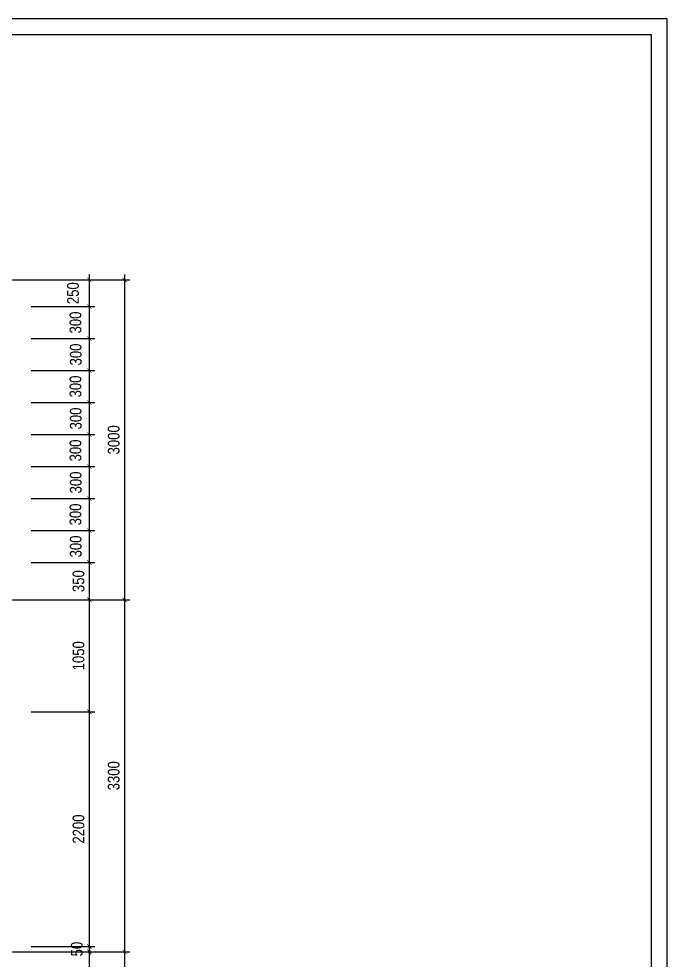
# Model space of a CAD drawing. Header units: millimetres. Extents: x -82962 to 19744, y -138000 to 4535.
# Drawn here: x -31597 to -25518, y -81230 to -72403 of the extents above; entities that cross this region are included whole.
import ezdxf

# ---------------------------------------------------------------- set-up
doc = ezdxf.new("R2010")
doc.units = ezdxf.units.MM
doc.header["$LTSCALE"] = 1000
doc.header["$MEASUREMENT"] = 0
doc.header["$PDMODE"] = 3
doc.layers.get('0').update_dxf_attribs({"lineweight": 30})
doc.layers.get('DEFPOINTS').update_dxf_attribs({"color": 4, "lineweight": 30})
doc.layers.add('THAY', color=4, linetype='Continuous', lineweight=30)
doc.styles.add('dim', font='arial.ttf', dxfattribs={"width": 0.8})
doc.dimstyles.new('1-100-100', dxfattribs={"dimscale": 0, "dimtxt": 2.2, "dimasz": 0.8, "dimexe": 1, "dimexo": 1, "dimgap": 0.9, "dimtad": 1, "dimdec": 0, "dimzin": 0, "dimdsep": 46, "dimtxsty": 'dim', "dimblk1": 'ARCHTICK', "dimblk2": 'ARCHTICK', "dimsah": 1, "dimcen": 1, "dimdle": 1, "dimclrd": 256, "dimclre": 256, "dimclrt": 1, "dimadec": 0, "dimazin": 0, "dimtfac": 0.0001, "dimtdec": 0, "dimtix": 1, "dimtmove": 2, "dimatfit": 3, "dimldrblk": 'DOT', "dimfxl": 100, "dimtolj": 1, "dimtzin": 0, "dimarcsym": 0})

# ---------------------------------------------------------------- blocks, each defined once
blk = doc.blocks.new('_ARCHTICK')
at = {"color": 0, "linetype": 'ByBlock', "const_width": 0.15}
blk.add_lwpolyline([(-0.5, -0.5), (0.5, 0.5)], dxfattribs=at)
blk = doc.blocks.new('*D123')
at = {"layer": 'DEFPOINTS', "color": 0, "ltscale": 0.2, "transparency": 16777216}
for p in [(-31530.9, -77500.5), (-30935.7, -77500.5), (-31530.9, -77850.5)]:
    blk.add_point(p, dxfattribs=at)
at = {"layer": 'THAY', "lineweight": -2, "ltscale": 0.2, "transparency": 16777216}
for p, q in [((-30935.7, -77900.5), (-30935.7, -77450.5)), ((-31480.9, -77500.5), (-30885.7, -77500.5)), ((-31480.9, -77850.5), (-30885.7, -77850.5))]:
    blk.add_line(p, q, dxfattribs=at)
at = {"layer": 'THAY', "lineweight": -2, "ltscale": 0.2, "transparency": 16777216, "xscale": 40.0000003288427, "yscale": 40.0000003288427, "zscale": 40.0000003288427}
for p, rotation in [((-30935.7, -77500.5), 90), ((-30935.7, -77850.5), 270)]:
    blk.add_blockref('_ARCHTICK', p, dxfattribs=dict(at, rotation=rotation))
at = {"layer": 'THAY', "color": 1, "ltscale": 0.2, "transparency": 16777216, "insert": (-31036.9, -77675.5), "char_height": 110, "attachment_point": 5, "rotation": 90, "style": 'dim'}
blk.add_mtext('\\A1;350', dxfattribs=at)
blk = doc.blocks.new('_DOT')
at = {"color": 0, "linetype": 'ByBlock', "ltscale": 10}
blk.add_line((-0.5, 0), (-1, 0), dxfattribs=at)
at = {"color": 0, "linetype": 'ByBlock', "ltscale": 10, "const_width": 0.5}
blk.add_lwpolyline([(-0.25, 0, 1), (0.25, 0, 1)], format="xyb", close=True, dxfattribs=at)
blk = doc.blocks.new('*D124')
at = {"layer": 'DEFPOINTS', "color": 0, "ltscale": 0.2, "transparency": 16777216}
for p in [(-31530.9, -75400.5), (-30935.7, -75400.5), (-31530.9, -75700.5)]:
    blk.add_point(p, dxfattribs=at)
at = {"layer": 'THAY', "lineweight": -2, "ltscale": 0.2, "transparency": 16777216}
for p, q in [((-30935.7, -75750.5), (-30935.7, -75350.5)), ((-31480.9, -75400.5), (-30885.7, -75400.5)), ((-31480.9, -75700.5), (-30885.7, -75700.5))]:
    blk.add_line(p, q, dxfattribs=at)
at = {"layer": 'THAY', "lineweight": -2, "ltscale": 0.2, "transparency": 16777216, "xscale": 40.0000003288427, "yscale": 40.0000003288427, "zscale": 40.0000003288427}
for p, rotation in [((-30935.7, -75400.5), 90), ((-30935.7, -75700.5), 270)]:
    blk.add_blockref('_ARCHTICK', p, dxfattribs=dict(at, rotation=rotation))
at = {"layer": 'THAY', "color": 1, "ltscale": 0.2, "transparency": 16777216, "insert": (-31063, -75550.5), "char_height": 110, "attachment_point": 5, "rotation": 90, "style": 'dim'}
blk.add_mtext('\\A1;300', dxfattribs=at)
blk = doc.blocks.new('*D125')
at = {"layer": 'DEFPOINTS', "color": 0, "ltscale": 0.2, "transparency": 16777216}
for p in [(-31530.9, -75100.5), (-30935.7, -75100.5), (-31530.9, -75400.5)]:
    blk.add_point(p, dxfattribs=at)
at = {"layer": 'THAY', "lineweight": -2, "ltscale": 0.2, "transparency": 16777216}
for p, q in [((-31480.9, -75100.5), (-30885.7, -75100.5)), ((-30935.7, -75450.5), (-30935.7, -75050.5)), ((-31480.9, -75400.5), (-30885.7, -75400.5))]:
    blk.add_line(p, q, dxfattribs=at)
at = {"layer": 'THAY', "lineweight": -2, "ltscale": 0.2, "transparency": 16777216, "xscale": 40.0000003288427, "yscale": 40.0000003288427, "zscale": 40.0000003288427}
for p, rotation in [((-30935.7, -75100.5), 90), ((-30935.7, -75400.5), 270)]:
    blk.add_blockref('_ARCHTICK', p, dxfattribs=dict(at, rotation=rotation))
at = {"layer": 'THAY', "color": 1, "ltscale": 0.2, "transparency": 16777216, "insert": (-31065.4, -75250.5), "char_height": 110, "attachment_point": 5, "rotation": 90, "style": 'dim'}
blk.add_mtext('\\A1;300', dxfattribs=at)
blk = doc.blocks.new('*D126')
at = {"layer": 'DEFPOINTS', "color": 0, "ltscale": 0.2, "transparency": 16777216}
for p in [(-31530.9, -74850.5), (-30935.7, -74850.5), (-31530.9, -75100.5)]:
    blk.add_point(p, dxfattribs=at)
at = {"layer": 'THAY', "lineweight": -2, "ltscale": 0.2, "transparency": 16777216}
for p, q in [((-31480.9, -74850.5), (-30885.7, -74850.5)), ((-30935.7, -75150.5), (-30935.7, -74800.5)), ((-31480.9, -75100.5), (-30885.7, -75100.5))]:
    blk.add_line(p, q, dxfattribs=at)
at = {"layer": 'THAY', "lineweight": -2, "ltscale": 0.2, "transparency": 16777216, "xscale": 40.0000003288427, "yscale": 40.0000003288427, "zscale": 40.0000003288427}
for p, rotation in [((-30935.7, -74850.5), 90), ((-30935.7, -75100.5), 270)]:
    blk.add_blockref('_ARCHTICK', p, dxfattribs=dict(at, rotation=rotation))
at = {"layer": 'THAY', "color": 1, "ltscale": 0.2, "transparency": 16777216, "insert": (-31088.7, -74975.5), "char_height": 110, "attachment_point": 5, "rotation": 90, "style": 'dim'}
blk.add_mtext('\\A1;250', dxfattribs=at)
blk = doc.blocks.new('*D127')
at = {"layer": 'DEFPOINTS', "color": 0, "ltscale": 0.2, "transparency": 16777216}
for p in [(-31530.9, -76000.5), (-30935.7, -76000.5), (-31530.9, -76300.5)]:
    blk.add_point(p, dxfattribs=at)
at = {"layer": 'THAY', "lineweight": -2, "ltscale": 0.2, "transparency": 16777216}
for p, q in [((-30935.7, -76350.5), (-30935.7, -75950.5)), ((-31480.9, -76000.5), (-30885.7, -76000.5)), ((-31480.9, -76300.5), (-30885.7, -76300.5))]:
    blk.add_line(p, q, dxfattribs=at)
at = {"layer": 'THAY', "lineweight": -2, "ltscale": 0.2, "transparency": 16777216, "xscale": 40.0000003288427, "yscale": 40.0000003288427, "zscale": 40.0000003288427}
for p, rotation in [((-30935.7, -76000.5), 90), ((-30935.7, -76300.5), 270)]:
    blk.add_blockref('_ARCHTICK', p, dxfattribs=dict(at, rotation=rotation))
at = {"layer": 'THAY', "color": 1, "ltscale": 0.2, "transparency": 16777216, "insert": (-31063, -76150.5), "char_height": 110, "attachment_point": 5, "rotation": 90, "style": 'dim'}
blk.add_mtext('\\A1;300', dxfattribs=at)
blk = doc.blocks.new('*D128')
at = {"layer": 'DEFPOINTS', "color": 0, "ltscale": 0.2, "transparency": 16777216}
for p in [(-31530.9, -75700.5), (-30935.7, -75700.5), (-31530.9, -76000.5)]:
    blk.add_point(p, dxfattribs=at)
at = {"layer": 'THAY', "lineweight": -2, "ltscale": 0.2, "transparency": 16777216}
for p, q in [((-31480.9, -75700.5), (-30885.7, -75700.5)), ((-30935.7, -76050.5), (-30935.7, -75650.5)), ((-31480.9, -76000.5), (-30885.7, -76000.5))]:
    blk.add_line(p, q, dxfattribs=at)
at = {"layer": 'THAY', "lineweight": -2, "ltscale": 0.2, "transparency": 16777216, "xscale": 40.0000003288427, "yscale": 40.0000003288427, "zscale": 40.0000003288427}
for p, rotation in [((-30935.7, -75700.5), 90), ((-30935.7, -76000.5), 270)]:
    blk.add_blockref('_ARCHTICK', p, dxfattribs=dict(at, rotation=rotation))
at = {"layer": 'THAY', "color": 1, "ltscale": 0.2, "transparency": 16777216, "insert": (-31065.4, -75850.5), "char_height": 110, "attachment_point": 5, "rotation": 90, "style": 'dim'}
blk.add_mtext('\\A1;300', dxfattribs=at)
blk = doc.blocks.new('*D129')
at = {"layer": 'DEFPOINTS', "color": 0, "ltscale": 0.2, "transparency": 16777216}
for p in [(-31530.9, -76600.5), (-30935.7, -76600.5), (-31530.9, -76900.5)]:
    blk.add_point(p, dxfattribs=at)
at = {"layer": 'THAY', "lineweight": -2, "ltscale": 0.2, "transparency": 16777216}
for p, q in [((-31480.9, -76600.5), (-30885.7, -76600.5)), ((-30935.7, -76950.5), (-30935.7, -76550.5)), ((-31480.9, -76900.5), (-30885.7, -76900.5))]:
    blk.add_line(p, q, dxfattribs=at)
at = {"layer": 'THAY', "lineweight": -2, "ltscale": 0.2, "transparency": 16777216, "xscale": 40.0000003288427, "yscale": 40.0000003288427, "zscale": 40.0000003288427}
for p, rotation in [((-30935.7, -76600.5), 90), ((-30935.7, -76900.5), 270)]:
    blk.add_blockref('_ARCHTICK', p, dxfattribs=dict(at, rotation=rotation))
at = {"layer": 'THAY', "color": 1, "ltscale": 0.2, "transparency": 16777216, "insert": (-31063, -76750.5), "char_height": 110, "attachment_point": 5, "rotation": 90, "style": 'dim'}
blk.add_mtext('\\A1;300', dxfattribs=at)
blk = doc.blocks.new('*D130')
at = {"layer": 'DEFPOINTS', "color": 0, "ltscale": 0.2, "transparency": 16777216}
for p in [(-31530.9, -76300.5), (-30935.7, -76300.5), (-31530.9, -76600.5)]:
    blk.add_point(p, dxfattribs=at)
at = {"layer": 'THAY', "lineweight": -2, "ltscale": 0.2, "transparency": 16777216}
for p, q in [((-30935.7, -76650.5), (-30935.7, -76250.5)), ((-31480.9, -76300.5), (-30885.7, -76300.5)), ((-31480.9, -76600.5), (-30885.7, -76600.5))]:
    blk.add_line(p, q, dxfattribs=at)
at = {"layer": 'THAY', "lineweight": -2, "ltscale": 0.2, "transparency": 16777216, "xscale": 40.0000003288427, "yscale": 40.0000003288427, "zscale": 40.0000003288427}
for p, rotation in [((-30935.7, -76300.5), 90), ((-30935.7, -76600.5), 270)]:
    blk.add_blockref('_ARCHTICK', p, dxfattribs=dict(at, rotation=rotation))
at = {"layer": 'THAY', "color": 1, "ltscale": 0.2, "transparency": 16777216, "insert": (-31065.4, -76450.5), "char_height": 110, "attachment_point": 5, "rotation": 90, "style": 'dim'}
blk.add_mtext('\\A1;300', dxfattribs=at)
blk = doc.blocks.new('*D131')
at = {"layer": 'DEFPOINTS', "color": 0, "ltscale": 0.2, "transparency": 16777216}
for p in [(-31530.9, -77200.5), (-30935.7, -77200.5), (-31530.9, -77500.5)]:
    blk.add_point(p, dxfattribs=at)
at = {"layer": 'THAY', "lineweight": -2, "ltscale": 0.2, "transparency": 16777216}
for p, q in [((-31480.9, -77200.5), (-30885.7, -77200.5)), ((-30935.7, -77550.5), (-30935.7, -77150.5)), ((-31480.9, -77500.5), (-30885.7, -77500.5))]:
    blk.add_line(p, q, dxfattribs=at)
at = {"layer": 'THAY', "lineweight": -2, "ltscale": 0.2, "transparency": 16777216, "xscale": 40.0000003288427, "yscale": 40.0000003288427, "zscale": 40.0000003288427}
for p, rotation in [((-30935.7, -77200.5), 90), ((-30935.7, -77500.5), 270)]:
    blk.add_blockref('_ARCHTICK', p, dxfattribs=dict(at, rotation=rotation))
at = {"layer": 'THAY', "color": 1, "ltscale": 0.2, "transparency": 16777216, "insert": (-31063, -77350.5), "char_height": 110, "attachment_point": 5, "rotation": 90, "style": 'dim'}
blk.add_mtext('\\A1;300', dxfattribs=at)
blk = doc.blocks.new('*D132')
at = {"layer": 'DEFPOINTS', "color": 0, "ltscale": 0.2, "transparency": 16777216}
for p in [(-31530.9, -76900.5), (-30935.7, -76900.5), (-31530.9, -77200.5)]:
    blk.add_point(p, dxfattribs=at)
at = {"layer": 'THAY', "lineweight": -2, "ltscale": 0.2, "transparency": 16777216}
for p, q in [((-30935.7, -77250.5), (-30935.7, -76850.5)), ((-31480.9, -76900.5), (-30885.7, -76900.5)), ((-31480.9, -77200.5), (-30885.7, -77200.5))]:
    blk.add_line(p, q, dxfattribs=at)
at = {"layer": 'THAY', "lineweight": -2, "ltscale": 0.2, "transparency": 16777216, "xscale": 40.0000003288427, "yscale": 40.0000003288427, "zscale": 40.0000003288427}
for p, rotation in [((-30935.7, -76900.5), 90), ((-30935.7, -77200.5), 270)]:
    blk.add_blockref('_ARCHTICK', p, dxfattribs=dict(at, rotation=rotation))
at = {"layer": 'THAY', "color": 1, "ltscale": 0.2, "transparency": 16777216, "insert": (-31065.4, -77050.5), "char_height": 110, "attachment_point": 5, "rotation": 90, "style": 'dim'}
blk.add_mtext('\\A1;300', dxfattribs=at)
blk = doc.blocks.new('*D133')
at = {"layer": 'DEFPOINTS', "color": 0, "ltscale": 0.2, "transparency": 16777216}
for p in [(-31530.9, -74850.5), (-31530.9, -77850.5), (-30605.7, -77850.5)]:
    blk.add_point(p, dxfattribs=at)
at = {"layer": 'THAY', "lineweight": -2, "ltscale": 0.2, "transparency": 16777216}
for p, q in [((-31480.9, -74850.5), (-30555.7, -74850.5)), ((-30605.7, -74800.5), (-30605.7, -77900.5)), ((-31480.9, -77850.5), (-30555.7, -77850.5))]:
    blk.add_line(p, q, dxfattribs=at)
at = {"layer": 'THAY', "lineweight": -2, "ltscale": 0.2, "transparency": 16777216, "xscale": 40.0000003288427, "yscale": 40.0000003288427, "zscale": 40.0000003288427}
for p, rotation in [((-30605.7, -74850.5), 90), ((-30605.7, -77850.5), 270)]:
    blk.add_blockref('_ARCHTICK', p, dxfattribs=dict(at, rotation=rotation))
at = {"layer": 'THAY', "color": 1, "ltscale": 0.2, "transparency": 16777216, "insert": (-30706.9, -76350.5), "char_height": 110, "attachment_point": 5, "rotation": 90, "style": 'dim'}
blk.add_mtext('\\A1;3000', dxfattribs=at)
blk = doc.blocks.new('*D134')
at = {"layer": 'DEFPOINTS', "color": 0, "ltscale": 0.2, "transparency": 16777216}
for p in [(-31530.9, -77850.5), (-31530.9, -81150.5), (-30605.7, -81150.5)]:
    blk.add_point(p, dxfattribs=at)
at = {"layer": 'THAY', "lineweight": -2, "ltscale": 0.2, "transparency": 16777216}
for p, q in [((-31480.9, -77850.5), (-30555.7, -77850.5)), ((-30605.7, -77800.5), (-30605.7, -81200.5)), ((-31480.9, -81150.5), (-30555.7, -81150.5))]:
    blk.add_line(p, q, dxfattribs=at)
at = {"layer": 'THAY', "lineweight": -2, "ltscale": 0.2, "transparency": 16777216, "xscale": 40.0000003288427, "yscale": 40.0000003288427, "zscale": 40.0000003288427}
for p, rotation in [((-30605.7, -77850.5), 90), ((-30605.7, -81150.5), 270)]:
    blk.add_blockref('_ARCHTICK', p, dxfattribs=dict(at, rotation=rotation))
at = {"layer": 'THAY', "color": 1, "ltscale": 0.2, "transparency": 16777216, "insert": (-30706.9, -79500.5), "char_height": 110, "attachment_point": 5, "rotation": 90, "style": 'dim'}
blk.add_mtext('\\A1;3300', dxfattribs=at)
blk = doc.blocks.new('*D135')
at = {"layer": 'DEFPOINTS', "color": 0, "ltscale": 0.2, "transparency": 16777216}
for p in [(-31530.9, -81150.5), (-31530.9, -84750.5), (-30605.7, -84750.5)]:
    blk.add_point(p, dxfattribs=at)
at = {"layer": 'THAY', "lineweight": -2, "ltscale": 0.2, "transparency": 16777216}
for p, q in [((-30605.7, -81100.5), (-30605.7, -84800.5)), ((-31480.9, -81150.5), (-30555.7, -81150.5)), ((-31480.9, -84750.5), (-30555.7, -84750.5))]:
    blk.add_line(p, q, dxfattribs=at)
at = {"layer": 'THAY', "lineweight": -2, "ltscale": 0.2, "transparency": 16777216, "xscale": 40.0000003288427, "yscale": 40.0000003288427, "zscale": 40.0000003288427}
for p, rotation in [((-30605.7, -81150.5), 90), ((-30605.7, -84750.5), 270)]:
    blk.add_blockref('_ARCHTICK', p, dxfattribs=dict(at, rotation=rotation))
at = {"layer": 'THAY', "color": 1, "ltscale": 0.2, "transparency": 16777216, "insert": (-30706.9, -82950.5), "char_height": 110, "attachment_point": 5, "rotation": 90, "style": 'dim'}
blk.add_mtext('\\A1;3600', dxfattribs=at)
blk = doc.blocks.new('*D139')
at = {"layer": 'DEFPOINTS', "color": 0, "ltscale": 0.2, "transparency": 16777216}
for p in [(-31530.9, -81150.5), (-30935.7, -81150.5), (-31530.9, -82500.5)]:
    blk.add_point(p, dxfattribs=at)
at = {"layer": 'THAY', "lineweight": -2, "ltscale": 0.2, "transparency": 16777216}
for p, q in [((-30935.7, -82550.5), (-30935.7, -81100.5)), ((-31480.9, -81150.5), (-30885.7, -81150.5)), ((-31480.9, -82500.5), (-30885.7, -82500.5))]:
    blk.add_line(p, q, dxfattribs=at)
at = {"layer": 'THAY', "lineweight": -2, "ltscale": 0.2, "transparency": 16777216, "xscale": 40.0000003288427, "yscale": 40.0000003288427, "zscale": 40.0000003288427}
for p, rotation in [((-30935.7, -81150.5), 90), ((-30935.7, -82500.5), 270)]:
    blk.add_blockref('_ARCHTICK', p, dxfattribs=dict(at, rotation=rotation))
at = {"layer": 'THAY', "color": 1, "ltscale": 0.2, "transparency": 16777216, "insert": (-31036.9, -81825.5), "char_height": 110, "attachment_point": 5, "rotation": 90, "style": 'dim'}
blk.add_mtext('\\A1;1350', dxfattribs=at)
blk = doc.blocks.new('*D140')
at = {"layer": 'DEFPOINTS', "color": 0, "ltscale": 0.2, "transparency": 16777216}
for p in [(-31530.9, -78900.5), (-30935.7, -78900.5), (-31530.9, -81100.5)]:
    blk.add_point(p, dxfattribs=at)
at = {"layer": 'THAY', "lineweight": -2, "ltscale": 0.2, "transparency": 16777216}
for p, q in [((-31480.9, -78900.5), (-30885.7, -78900.5)), ((-30935.7, -81150.5), (-30935.7, -78850.5)), ((-31480.9, -81100.5), (-30885.7, -81100.5))]:
    blk.add_line(p, q, dxfattribs=at)
at = {"layer": 'THAY', "lineweight": -2, "ltscale": 0.2, "transparency": 16777216, "xscale": 40.0000003288427, "yscale": 40.0000003288427, "zscale": 40.0000003288427}
for p, rotation in [((-30935.7, -78900.5), 90), ((-30935.7, -81100.5), 270)]:
    blk.add_blockref('_ARCHTICK', p, dxfattribs=dict(at, rotation=rotation))
at = {"layer": 'THAY', "color": 1, "ltscale": 0.2, "transparency": 16777216, "insert": (-31036.9, -80000.5), "char_height": 110, "attachment_point": 5, "rotation": 90, "style": 'dim'}
blk.add_mtext('\\A1;2200', dxfattribs=at)
blk = doc.blocks.new('*D141')
at = {"layer": 'DEFPOINTS', "color": 0, "ltscale": 0.2, "transparency": 16777216}
for p in [(-31530.9, -81100.5), (-31530.9, -81150.5), (-30935.7, -81150.5)]:
    blk.add_point(p, dxfattribs=at)
at = {"layer": 'THAY', "lineweight": -2, "ltscale": 0.2, "transparency": 16777216}
for p, q in [((-31480.9, -81100.5), (-30885.7, -81100.5)), ((-30935.7, -81100.5), (-30935.7, -81060.5)), ((-30935.7, -81100.5), (-30935.7, -81150.5)), ((-31480.9, -81150.5), (-30885.7, -81150.5)), ((-30935.7, -81150.5), (-30935.7, -81190.5))]:
    blk.add_line(p, q, dxfattribs=at)
at = {"layer": 'THAY', "lineweight": -2, "ltscale": 0.2, "transparency": 16777216, "xscale": 40.0000003288427, "yscale": 40.0000003288427, "zscale": 40.0000003288427}
for p, rotation in [((-30935.7, -81100.5), 270), ((-30935.7, -81150.5), 90)]:
    blk.add_blockref('_ARCHTICK', p, dxfattribs=dict(at, rotation=rotation))
at = {"layer": 'THAY', "color": 1, "ltscale": 0.2, "transparency": 16777216, "insert": (-31052.7, -81125.5), "char_height": 110, "attachment_point": 5, "rotation": 90, "style": 'dim'}
blk.add_mtext('\\A1;50', dxfattribs=at)
blk = doc.blocks.new('*D142')
at = {"layer": 'DEFPOINTS', "color": 0, "ltscale": 0.2, "transparency": 16777216}
for p in [(-31530.9, -77850.5), (-30935.7, -77850.5), (-31530.9, -78900.5)]:
    blk.add_point(p, dxfattribs=at)
at = {"layer": 'THAY', "lineweight": -2, "ltscale": 0.2, "transparency": 16777216}
for p, q in [((-31480.9, -77850.5), (-30885.7, -77850.5)), ((-30935.7, -78950.5), (-30935.7, -77800.5)), ((-31480.9, -78900.5), (-30885.7, -78900.5))]:
    blk.add_line(p, q, dxfattribs=at)
at = {"layer": 'THAY', "lineweight": -2, "ltscale": 0.2, "transparency": 16777216, "xscale": 40.0000003288427, "yscale": 40.0000003288427, "zscale": 40.0000003288427}
for p, rotation in [((-30935.7, -77850.5), 90), ((-30935.7, -78900.5), 270)]:
    blk.add_blockref('_ARCHTICK', p, dxfattribs=dict(at, rotation=rotation))
at = {"layer": 'THAY', "color": 1, "ltscale": 0.2, "transparency": 16777216, "insert": (-31036.9, -78375.5), "char_height": 110, "attachment_point": 5, "rotation": 90, "style": 'dim'}
blk.add_mtext('\\A1;1050', dxfattribs=at)

msp = doc.modelspace()

# ---------------------------------------------------------------- linework, layer by layer
at = {"layer": 'THAY', "ltscale": 0.2}
for points in [[(-40951.19082, -72402.84384), (-40951.19082, -94376.16946), (-25518.01165, -94376.16946), (-25518.01165, -72402.84384)], [(-40796.96266, -72553.13071), (-40796.96266, -94225.88259), (-25664.35722, -94225.88259), (-25664.35722, -72553.13071)]]:
    msp.add_lwpolyline(points, close=True, dxfattribs=at)
at = {"layer": 'THAY', "ltscale": 0.015}
for points in [[(-37607.98591, -74850.50627), (-31015.7728, -74850.50627)], [(-37607.98591, -77850.50627), (-31015.7728, -77850.50627)], [(-37607.98591, -81150.50627), (-31015.7728, -81150.50627)]]:
    msp.add_lwpolyline(points, dxfattribs=at)

# ---------------------------------------------------------------- dimensions: what is measured, and where the dimension line sits
at = {"layer": 'THAY', "ltscale": 0.2}
for base, p1, p2, picture, middle in [((-30935.72917, -74850.50627), (-31530.93279, -75100.50627), (-31530.93279, -74850.50627), '*D126', (-31088.68606, -74975.50627)), ((-30935.72917, -75100.50627), (-31530.93279, -75400.50627), (-31530.93279, -75100.50627), '*D125', (-31065.44818, -75250.50627)), ((-30935.72917, -75400.50627), (-31530.93279, -75700.50627), (-31530.93279, -75400.50627), '*D124', (-31063.00527, -75550.50627)), ((-30935.72917, -75700.50627), (-31530.93279, -76000.50627), (-31530.93279, -75700.50627), '*D128', (-31065.44818, -75850.50627)), ((-30935.72917, -76000.50627), (-31530.93279, -76300.50627), (-31530.93279, -76000.50627), '*D127', (-31063.00527, -76150.50627)), ((-30935.72917, -76300.50627), (-31530.93279, -76600.50627), (-31530.93279, -76300.50627), '*D130', (-31065.44818, -76450.50627)), ((-30935.72917, -76600.50627), (-31530.93279, -76900.50627), (-31530.93279, -76600.50627), '*D129', (-31063.00527, -76750.50627)), ((-30935.72917, -76900.50627), (-31530.93279, -77200.50627), (-31530.93279, -76900.50627), '*D132', (-31065.44818, -77050.50627)), ((-30935.72917, -77200.50627), (-31530.93279, -77500.50627), (-31530.93279, -77200.50627), '*D131', (-31063.00527, -77350.50627)), ((-30935.72917, -81150.50627), (-31530.93279, -81100.50627), (-31530.93279, -81150.50627), '*D141', (-31052.65268, -81125.50627))]:
    dim = msp.add_linear_dim(base=base, p1=p1, p2=p2, angle=90, dimstyle='1-100-100', override={"dimscale": 50}, dxfattribs=at)
    dim.commit()
    dim.dimension.update_dxf_attribs({"geometry": picture, "text_midpoint": middle, "dimtype": 160})
for base, p1, p2, picture, middle in [((-30605.72917, -77850.50627), (-31530.93279, -74850.50627), (-31530.93279, -77850.50627), '*D133', (-30706.92971, -76350.50627)), ((-30935.72917, -77500.50627), (-31530.93279, -77850.50627), (-31530.93279, -77500.50627), '*D123', (-31036.92972, -77675.50627)), ((-30605.72917, -81150.50627), (-31530.93279, -77850.50627), (-31530.93279, -81150.50627), '*D134', (-30706.92971, -79500.50627)), ((-30935.72917, -77850.50627), (-31530.93279, -78900.50627), (-31530.93279, -77850.50627), '*D142', (-31036.8922, -78375.50627)), ((-30935.72917, -78900.50627), (-31530.93279, -81100.50627), (-31530.93279, -78900.50627), '*D140', (-31036.8922, -80000.50627)), ((-30605.72917, -84750.50627), (-31530.93279, -81150.50627), (-31530.93279, -84750.50627), '*D135', (-30706.92971, -82950.50627)), ((-30935.72917, -81150.50627), (-31530.93279, -82500.50627), (-31530.93279, -81150.50627), '*D139', (-31036.92972, -81825.50627))]:
    dim = msp.add_linear_dim(base=base, p1=p1, p2=p2, angle=90, dimstyle='1-100-100', override={"dimscale": 50}, dxfattribs=at)
    dim.commit()
    dim.dimension.update_dxf_attribs({"geometry": picture, "text_midpoint": middle})

doc.saveas('drawing.dxf')
